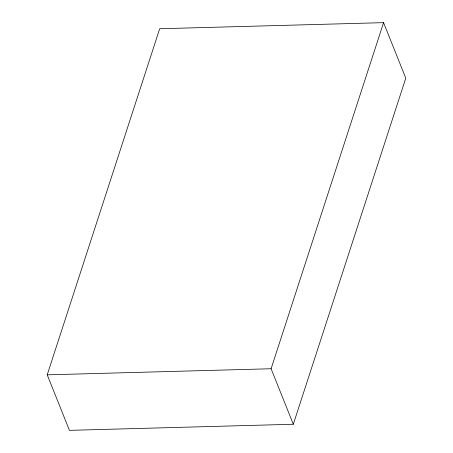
<?xml version="1.0" encoding="UTF-8"?>
<svg xmlns="http://www.w3.org/2000/svg" width="453" height="453" viewBox="0 0 453 453"><rect width="100%" height="100%" fill="white"/><g stroke="black" fill="none" stroke-linecap="round" stroke-linejoin="round"><path stroke-width="0.68" d="M47.22 374.829L159.694 28.743L383.572 22.65L405.78 78.171L293.306 424.257L69.428 430.35L47.22 374.829L271.098 368.742L293.306 424.257M271.098 368.742L383.572 22.65"/></g></svg>
